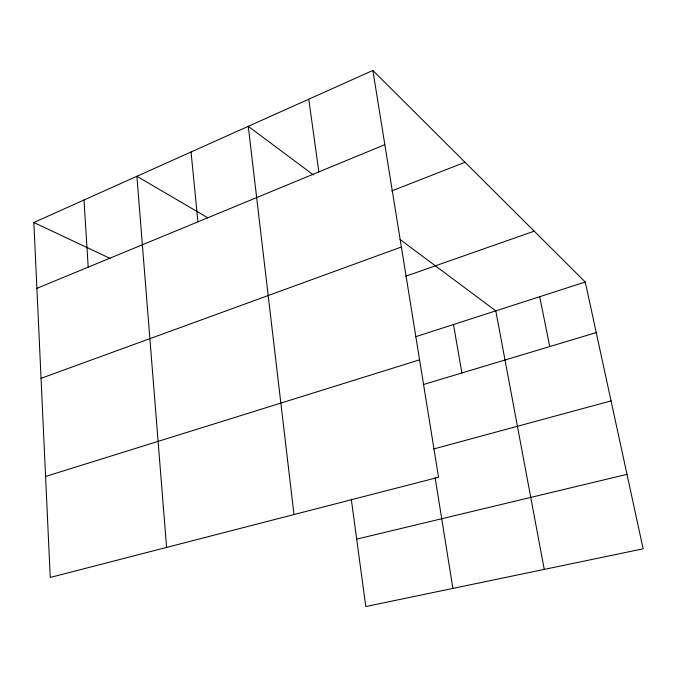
<?xml version="1.0" encoding="UTF-8"?>
<svg xmlns="http://www.w3.org/2000/svg" width="677" height="677" viewBox="0 0 677 677"><rect width="100%" height="100%" fill="white"/><g stroke="black" fill="none" stroke-linecap="round" stroke-linejoin="round"><path stroke-width="1.02" d="M372.858 70.45L438.544 477.251L50.242 577.439L33.85 222.496L372.858 70.45L585.266 282.013L643.15 548.81L365.783 606.55L351.287 499.169M36.888 288.343L384.841 144.666M391.729 190.931L465.04 162.268M41.043 378.333L401.368 247.003M405.768 276.224L534.221 231.162M415.653 336.723L585.266 282.013M45.579 476.464L419.579 359.825M423.303 384.561L596.242 332.593M433.695 448.969L611.069 400.911M356.677 539.12L626.995 474.357M33.85 222.496L110.224 258.47M207.949 217.876L136.889 176.282L166.584 547.422M313.51 174.979L248.264 126.328L293.979 514.554M399.989 239.446L495.801 310.87L544.249 569.399M539.696 296.712L549.758 346.565M453.488 324.52L461.892 372.968M435.133 477.717L452.896 588.415M308.763 99.197L318.859 171.916M191.058 151.986L197.921 221.853M83.999 200.003L88.196 267.153"/></g></svg>
